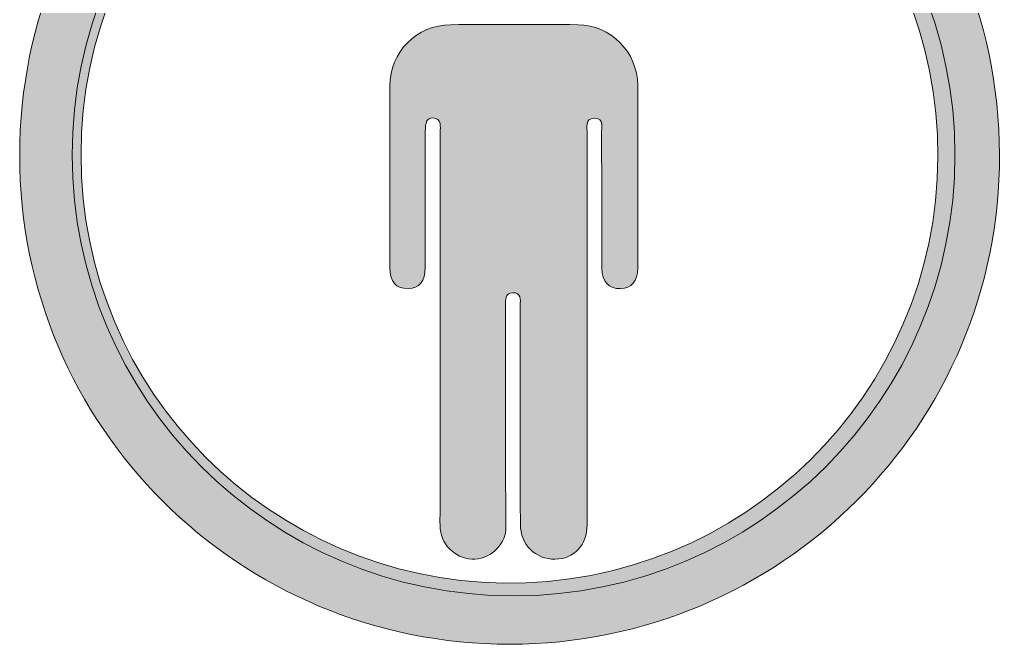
# Model space of a CAD drawing. Extents: x 577 to 1475, y -1438 to -538.
# Drawn here: x 577 to 1475, y -1438 to -865 of the extents above; entities that cross this region are included whole.
import ezdxf

# ---------------------------------------------------------------- set-up
doc = ezdxf.new("R2010")
doc.units = 0
doc.header["$MEASUREMENT"] = 0
doc.layers.add('katman 1', color=7, linetype='Continuous')

# ---------------------------------------------------------------- blocks, each defined once
blk = doc.blocks.new('block 2')
at = {"layer": 'katman 1', "true_color": 0x009245}
h = blk.add_hatch(color=114, dxfattribs=at)
h.dxf.hatch_style = 2
edge = h.paths.add_edge_path()
edge.add_spline(control_points=[(1018.95, -541.32), (777.98, -544.62), (576.84, -739.54), (576.78, -990.15), (576.72, -1238.37), (777.68, -1438.16), (1025.57, -1438), (1273.57, -1437.82), (1474.83, -1237.06), (1474.03, -989.39), (1473.24, -736.88), (1267.49, -537.93), (1018.95, -541.32)], knot_values=[0, 0, 0, 0, 1, 1, 1, 2, 2, 2, 3, 3, 3, 4, 4, 4, 4], degree=3, periodic=1)
edge = h.paths.add_edge_path()
edge.add_spline(control_points=[(1019.7, -1381.89), (808.83, -1379.17), (633.05, -1208.44), (632.95, -989.2), (632.83, -771.1), (810.28, -596.28), (1028.75, -597.29), (1243.5, -598.29), (1418.44, -775.46), (1417.67, -991.12), (1416.75, -1208.86), (1239.01, -1384.73), (1019.7, -1381.89)], knot_values=[0, 0, 0, 0, 1, 1, 1, 2, 2, 2, 3, 3, 3, 4, 4, 4, 4], degree=3, periodic=1)
at = {"layer": 'katman 1', "true_color": 0xffffff}
h = blk.add_hatch(color=7, dxfattribs=at)
h.dxf.hatch_style = 2
edge = h.paths.add_edge_path()
edge.add_spline(control_points=[(1096.4, -1149.69), (1096.4, -1209.27), (1096.42, -1268.88), (1096.4, -1328.47), (1096.4, -1347.07), (1084.5, -1359.85), (1067.17, -1360.05), (1049.02, -1360.25), (1035.39, -1346.83), (1035.29, -1328.01), (1035.09, -1292.91), (1035.23, -1257.83), (1035.23, -1222.73), (1035.23, -1190.95), (1035.25, -1159.17), (1035.21, -1127.39), (1035.21, -1122.2), (1036.24, -1115.46), (1028.35, -1115.76), (1020.9, -1116.04), (1021.65, -1122.52), (1021.67, -1127.87), (1021.69, -1195.4), (1021.18, -1262.96), (1022.09, -1330.47), (1022.29, -1344.74), (1009.69, -1359.25), (993.67, -1360.03), (977.83, -1360.78), (963.28, -1348.32), (961.91, -1332.14), (961.47, -1326.88), (961.73, -1321.55), (961.73, -1316.26), (961.79, -1200.39), (961.85, -1084.52), (961.91, -968.64), (961.91, -966), (962.19, -963.28), (961.71, -960.73), (961.09, -957.49), (958.67, -955.84), (955.35, -955.55), (951.71, -955.23), (949.54, -957.22), (948.89, -960.38), (948.23, -963.58), (948.23, -966.95), (948.23, -970.23), (948.19, -1010.96), (948.23, -1051.68), (948.17, -1092.41), (948.15, -1105.35), (942.87, -1111.81), (932.39, -1112), (921.36, -1112.22), (915.66, -1105.66), (915.66, -1092.31), (915.62, -1037.02), (915.54, -981.72), (915.72, -926.43), (915.82, -894.93), (940.02, -870.44), (971.65, -870.12), (1010.38, -869.74), (1049.12, -869.74), (1087.86, -870.1), (1117.91, -870.36), (1142.65, -895.42), (1142.75, -925.46), (1142.95, -981.4), (1142.83, -1037.35), (1142.79, -1093.32), (1142.77, -1105.03), (1136.99, -1111.73), (1127.07, -1112), (1116.58, -1112.3), (1109.88, -1105.59), (1109.84, -1093.5), (1109.64, -1052.44), (1109.86, -1011.4), (1109.62, -970.33), (1109.58, -964.73), (1112.5, -955.67), (1102.78, -955.82), (1093.98, -955.96), (1096.56, -964.51), (1096.54, -969.96), (1096.34, -1029.84), (1096.4, -1089.76), (1096.4, -1149.69)], knot_values=[0, 0, 0, 0, 1, 1, 1, 2, 2, 2, 3, 3, 3, 4, 4, 4, 5, 5, 5, 6, 6, 6, 7, 7, 7, 8, 8, 8, 9, 9, 9, 10, 10, 10, 11, 11, 11, 12, 12, 12, 13, 13, 13, 14, 14, 14, 15, 15, 15, 16, 16, 16, 17, 17, 17, 18, 18, 18, 19, 19, 19, 20, 20, 20, 21, 21, 21, 22, 22, 22, 23, 23, 23, 24, 24, 24, 25, 25, 25, 26, 26, 26, 27, 27, 27, 28, 28, 28, 29, 29, 29, 30, 30, 30, 30], degree=3, periodic=1)
at = {"layer": 'katman 1', "lineweight": 0}
for points, knots in [([(1018.95, -541.32), (777.98, -544.62), (576.84, -739.54), (576.78, -990.15), (576.72, -1238.37), (777.68, -1438.16), (1025.57, -1438), (1273.57, -1437.82), (1474.83, -1237.06), (1474.03, -989.39), (1473.24, -736.88), (1267.49, -537.93), (1018.95, -541.32)], [0, 0, 0, 0, 1, 1, 1, 2, 2, 2, 3, 3, 3, 4, 4, 4, 4]), ([(1019.7, -1381.89), (808.83, -1379.17), (633.05, -1208.44), (632.95, -989.2), (632.83, -771.1), (810.28, -596.28), (1028.75, -597.29), (1243.5, -598.29), (1418.44, -775.46), (1417.67, -991.12), (1416.75, -1208.86), (1239.01, -1384.73), (1019.7, -1381.89)], [0, 0, 0, 0, 1, 1, 1, 2, 2, 2, 3, 3, 3, 4, 4, 4, 4]), ([(1096.4, -1149.69), (1096.4, -1209.27), (1096.42, -1268.88), (1096.4, -1328.47), (1096.4, -1347.07), (1084.5, -1359.85), (1067.17, -1360.05), (1049.02, -1360.25), (1035.39, -1346.83), (1035.29, -1328.01), (1035.09, -1292.91), (1035.23, -1257.83), (1035.23, -1222.73), (1035.23, -1190.95), (1035.25, -1159.17), (1035.21, -1127.39), (1035.21, -1122.2), (1036.24, -1115.46), (1028.35, -1115.76), (1020.9, -1116.04), (1021.65, -1122.52), (1021.67, -1127.87), (1021.69, -1195.4), (1021.18, -1262.96), (1022.09, -1330.47), (1022.29, -1344.74), (1009.69, -1359.25), (993.67, -1360.03), (977.83, -1360.78), (963.28, -1348.32), (961.91, -1332.14), (961.47, -1326.88), (961.73, -1321.55), (961.73, -1316.26), (961.79, -1200.39), (961.85, -1084.52), (961.91, -968.64), (961.91, -966), (962.19, -963.28), (961.71, -960.73), (961.09, -957.49), (958.67, -955.84), (955.35, -955.55), (951.71, -955.23), (949.54, -957.22), (948.89, -960.38), (948.23, -963.58), (948.23, -966.95), (948.23, -970.23), (948.19, -1010.96), (948.23, -1051.68), (948.17, -1092.41), (948.15, -1105.35), (942.87, -1111.81), (932.39, -1112), (921.36, -1112.22), (915.66, -1105.66), (915.66, -1092.31), (915.62, -1037.02), (915.54, -981.72), (915.72, -926.43), (915.82, -894.93), (940.02, -870.44), (971.65, -870.12), (1010.38, -869.74), (1049.12, -869.74), (1087.86, -870.1), (1117.91, -870.36), (1142.65, -895.42), (1142.75, -925.46), (1142.95, -981.4), (1142.83, -1037.35), (1142.79, -1093.32), (1142.77, -1105.03), (1136.99, -1111.73), (1127.07, -1112), (1116.58, -1112.3), (1109.88, -1105.59), (1109.84, -1093.5), (1109.64, -1052.44), (1109.86, -1011.4), (1109.62, -970.33), (1109.58, -964.73), (1112.5, -955.67), (1102.78, -955.82), (1093.98, -955.96), (1096.56, -964.51), (1096.54, -969.96), (1096.34, -1029.84), (1096.4, -1089.76), (1096.4, -1149.69)], [0, 0, 0, 0, 1, 1, 1, 2, 2, 2, 3, 3, 3, 4, 4, 4, 5, 5, 5, 6, 6, 6, 7, 7, 7, 8, 8, 8, 9, 9, 9, 10, 10, 10, 11, 11, 11, 12, 12, 12, 13, 13, 13, 14, 14, 14, 15, 15, 15, 16, 16, 16, 17, 17, 17, 18, 18, 18, 19, 19, 19, 20, 20, 20, 21, 21, 21, 22, 22, 22, 23, 23, 23, 24, 24, 24, 25, 25, 25, 26, 26, 26, 27, 27, 27, 28, 28, 28, 29, 29, 29, 30, 30, 30, 30])]:
    blk.add_open_spline(points, degree=3, knots=knots, dxfattribs=at)

msp = doc.modelspace()

# ---------------------------------------------------------------- linework, layer by layer
at = {"layer": 'katman 1', "lineweight": 0}
msp.add_open_spline([(1433.23, -989.54), (1433.23, -1212.76), (1252.27, -1393.72), (1029.05, -1393.72), (805.83, -1393.72), (624.88, -1212.76), (624.88, -989.54), (624.88, -766.32), (805.83, -585.37), (1029.05, -585.37), (1252.27, -585.37), (1433.23, -766.32), (1433.23, -989.54)], degree=3, knots=[0, 0, 0, 0, 1, 1, 1, 2, 2, 2, 3, 3, 3, 4, 4, 4, 4], dxfattribs=at)

# ---------------------------------------------------------------- block references
at = {"layer": 'katman 1'}
msp.add_blockref('block 2', (0, 0), dxfattribs=at)

doc.saveas('drawing.dxf')
